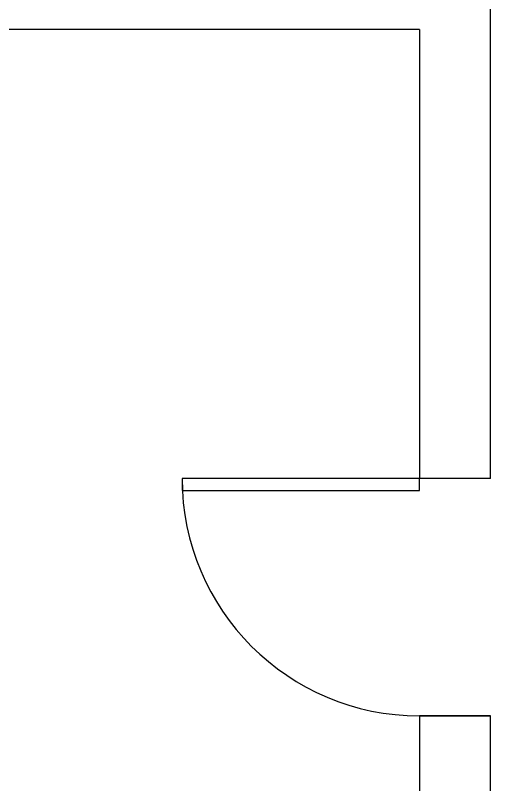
# Model space of a CAD drawing. Header units: millimetres. Extents: x -1911 to 4021, y -174 to 2851.
# Drawn here: x 2587.8 to 2788, y 1034.4 to 1358.7 of the extents above; entities that cross this region are included whole.
import ezdxf

# ---------------------------------------------------------------- set-up
doc = ezdxf.new("R2010")
doc.units = ezdxf.units.MM

msp = doc.modelspace()

# ---------------------------------------------------------------- linework, layer by layer
at = {"color": 0}
for p, q in [((2788.04, 1352.78), (2788.04, 1382.78)), ((2788.04, 1163.39), (2758.04, 1163.39)), ((2788.04, 1063.39), (2758.04, 1063.39)), ((2758.04, 1063.39), (2788.04, 1063.39))]:
    msp.add_line(p, q, dxfattribs=at)
for p, q in [((2758.04, 1352.78), (2188.04, 1352.78)), ((2758.04, 1352.78), (2758.04, 1163.39)), ((2788.04, 1163.39), (2788.04, 1352.78)), ((2758.04, 1063.39), (2758.04, 492.78)), ((2788.04, 492.78), (2788.04, 1063.39))]:
    msp.add_line(p, q)
at = {"color": 3}
for p, q in [((2758.04, 1163.39), (2658.04, 1163.39)), ((2658.04, 1163.39), (2658.04, 1158.39)), ((2758.04, 1158.39), (2758.04, 1163.39)), ((2658.04, 1158.39), (2758.04, 1158.39))]:
    msp.add_line(p, q, dxfattribs=at)
msp.add_arc((2758.04, 1163.39), 100, 180, 270, dxfattribs=at)

doc.saveas('drawing.dxf')
